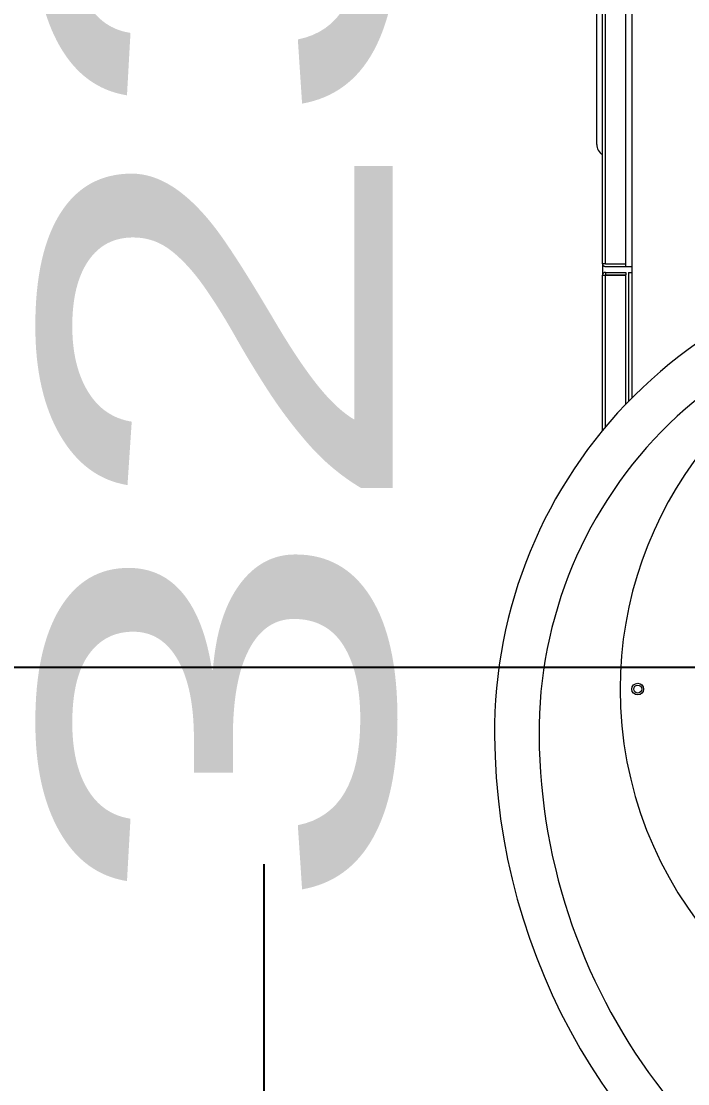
# Model space of a CAD drawing. Extents: x -2187 to 96136, y -11110 to 52208.
# Drawn here: x 30350 to 30918, y 19308 to 20213 of the extents above; entities that cross this region are included whole.
import ezdxf

# ---------------------------------------------------------------- set-up
doc = ezdxf.new("R2010")
doc.units = 0
doc.header["$LTSCALE"] = 1000
doc.header["$MEASUREMENT"] = 0
doc.linetypes.add('ACAD_ISO02W100', pattern=[15, 12, -3])
doc.linetypes.add('DOTE', pattern=[2.42, 2, -0.2, 0.02, -0.2])
doc.layers.add('DOTE', color=14, linetype='DOTE')
doc.styles.add('HZHT', font='hztxt_e.shx', dxfattribs={"width": 1.5, "bigfont": 'hztxt.shx'})
doc.dimstyles.new('75', dxfattribs={"dimscale": 100, "dimtxt": 3, "dimasz": 1, "dimexe": 1, "dimexo": 1, "dimgap": 0.2, "dimtad": 1, "dimdec": 0, "dimrnd": 10, "dimzin": 0, "dimdsep": 46, "dimtxsty": 'HZHT', "dimblk1": 'ARCHTICK', "dimblk2": 'ARCHTICK', "dimsah": 1, "dimcen": 1, "dimdle": 0.5, "dimclrd": 1, "dimclre": 1, "dimadec": 0, "dimazin": 0, "dimtfac": 1, "dimtdec": 0, "dimtix": 1, "dimtmove": 2, "dimatfit": 3, "dimfxl": 0, "dimtolj": 1, "dimtzin": 0, "dimarcsym": 0})

# ---------------------------------------------------------------- blocks, each defined once
blk = doc.blocks.new('_ArchTick')
at = {"color": 0, "linetype": 'ByBlock', "const_width": 0.4}
blk.add_lwpolyline([(-0.5, -0.5), (0.5, 0.5)], dxfattribs=at)
blk = doc.blocks.new('*D123')
at = {"color": 1, "linetype": 'ACAD_ISO02W100', "lineweight": -2, "ltscale": 750}
for p, q in [((30556.57, 21688.78), (30556.57, 20745.32)), ((30745.1, 21638.78), (30456.57, 21638.78)), ((30556.57, 18361.5), (30556.57, 19495.32)), ((31215.1, 18411.5), (30456.57, 18411.5))]:
    blk.add_line(p, q, dxfattribs=at)
at = {"layer": 'Defpoints', "color": 0, "linetype": 'ACAD_ISO02W100', "ltscale": 750}
for p in [(30556.57, 21638.78), (30845.1, 21638.78), (31315.1, 18411.5)]:
    blk.add_point(p, dxfattribs=at)
at = {"color": 1, "linetype": 'ACAD_ISO02W100', "lineweight": -2, "ltscale": 750, "xscale": 100, "yscale": 100, "zscale": 100}
for p, rotation in [((30556.57, 21638.78), 90), ((30556.57, 18411.5), 270)]:
    blk.add_blockref('_ArchTick', p, dxfattribs=dict(at, rotation=rotation))
at = {"color": 0, "linetype": 'ACAD_ISO02W100', "ltscale": 750, "insert": (30366.07, 20120.32), "char_height": 300, "attachment_point": 2, "rotation": 90, "style": 'HZHT'}
blk.add_mtext('\\A1;3230', dxfattribs=at)

msp = doc.modelspace()

# ---------------------------------------------------------------- linework, layer by layer
at = {"color": 7, "linetype": 'Continuous', "lineweight": 15}
for p, q in [((30870.097, 20444.501), (30870.097, 19892.455)), ((30840.097, 20108.501), (30840.097, 20389.501)), ((30845.097, 20006.901), (30845.097, 20384.501)), ((30865.097, 20006.855), (30865.097, 20379.501)), ((30845.097, 20006.901), (30845.097, 19997.101)), ((30847.497, 20006.855), (30865.097, 20006.855)), ((30847.497, 20004.501), (30865.097, 20004.501)), ((30865.097, 20004.501), (30865.097, 20006.855)), ((30865.097, 20004.501), (30870.097, 20004.501)), ((30845.097, 19864.782), (30845.097, 19997.101)), ((30847.497, 19999.501), (30865.097, 19999.501)), ((30847.497, 19999.501), (30847.497, 19997.501)), ((30847.497, 19997.501), (30865.097, 19997.501)), ((30847.497, 19997.148), (30865.097, 19997.148)), ((30865.097, 19999.501), (30865.097, 19997.501)), ((30865.097, 19887.319), (30865.097, 19997.148)), ((30867.097, 19999.501), (30867.097, 19889.395)), ((30867.097, 19999.501), (30870.097, 19999.501))]:
    msp.add_line(p, q, dxfattribs=at)
at = {"color": 8, "linetype": 'Continuous', "lineweight": 15}
for p, q in [((30847.497, 20006.855), (30847.497, 20382.101)), ((30847.497, 19867.671), (30847.497, 19997.148))]:
    msp.add_line(p, q, dxfattribs=at)
at = {"color": 7, "linetype": 'Continuous', "lineweight": 15}
for radius in [5, 3.4]:
    msp.add_circle((30875.097, 19644.501), radius, dxfattribs=at)
for centre, radius, start, end in [((30850.097, 20108.501), 10, 180, 240), ((31157.248, 19607.917), 404.25, 89.312793, 180.438094), ((31190.097, 19644.501), 330, 310.070919, 180), ((31157.248, 19607.917), 366.25, 87.912771, 180.438094), ((31190.097, 19644.501), 330, 180, 264.001112), ((31290.995, 19608.94), 538, 180.438094, 240.012558), ((31290.995, 19608.94), 500, 180.438094, 255.345262)]:
    msp.add_arc(centre, radius, start, end, dxfattribs=at)
for points in [[(30847.497, 20006.855), (30847.182, 20006.859), (30846.553, 20006.866), (30845.76, 20006.878), (30845.205, 20006.89), (30845.133, 20006.897), (30845.097, 20006.901)], [(30845.097, 20006.901), (30845.133, 20006.587), (30845.205, 20005.958), (30845.76, 20005.164), (30846.553, 20004.609), (30847.182, 20004.537), (30847.497, 20004.501)], [(30847.497, 19999.501), (30847.182, 19999.465), (30846.553, 19999.393), (30845.76, 19998.838), (30845.205, 19998.045), (30845.133, 19997.416), (30845.097, 19997.101)], [(30845.097, 19997.101), (30845.133, 19997.105), (30845.205, 19997.113), (30845.76, 19997.124), (30846.553, 19997.136), (30847.182, 19997.144), (30847.497, 19997.148)]]:
    msp.add_open_spline(points, degree=3, dxfattribs=at)
at = {"layer": 'DOTE'}
msp.add_line((8525.665, 19663.27), (92525.665, 19663.27), dxfattribs=at)

# ---------------------------------------------------------------- dimensions: what is measured, and where the dimension line sits
at = {"color": 1, "linetype": 'ACAD_ISO02W100', "ltscale": 750}
dim = msp.add_linear_dim(base=(30556.565, 21638.784), p1=(31315.097, 18411.501), p2=(30845.097, 21638.784), angle=270, dimstyle='75', override={"dimfxl": 3.25}, dxfattribs=at)
dim.commit()
dim.dimension.update_dxf_attribs({"geometry": '*D123', "text_midpoint": (30516.075, 20120.318), "dimtype": 160})

doc.saveas('drawing.dxf')
